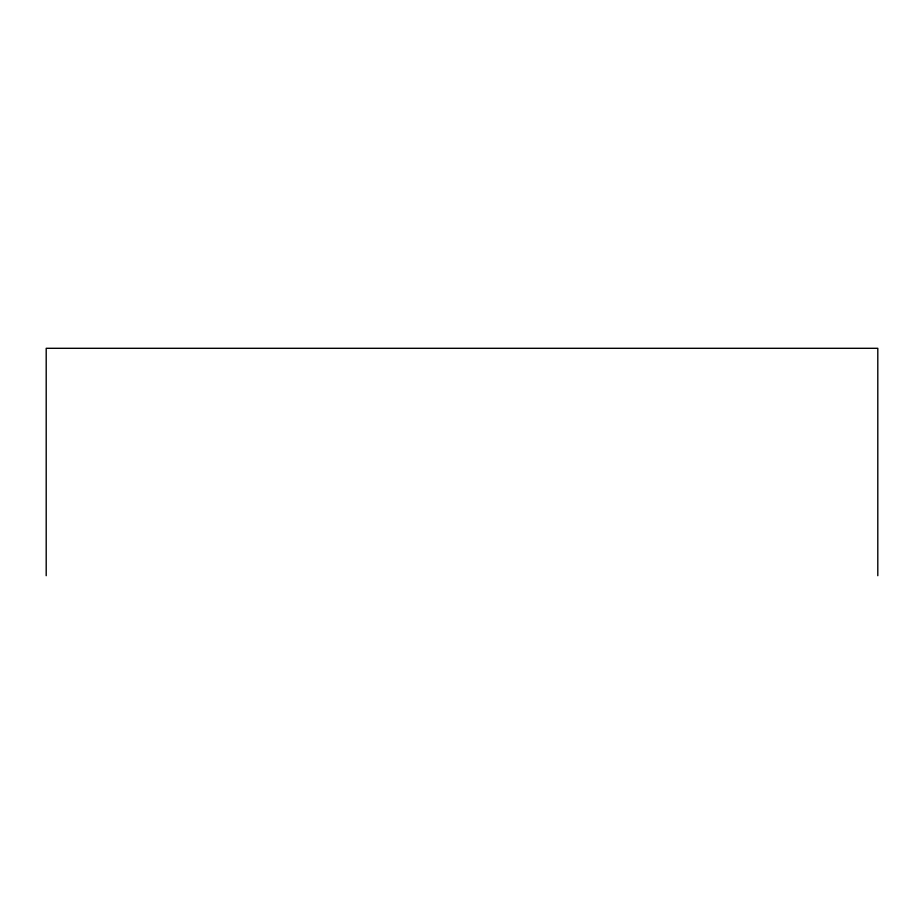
<?xml version="1.0" encoding="UTF-8"?>
<svg xmlns="http://www.w3.org/2000/svg" width="924" height="924" viewBox="0 0 924 924"><rect width="100%" height="100%" fill="white"/><g stroke="black" fill="none" stroke-linecap="round" stroke-linejoin="round"><path stroke-width="1.39" d="M877.8 575.698L877.8 348.302L46.2 348.302L46.2 575.698"/></g></svg>
